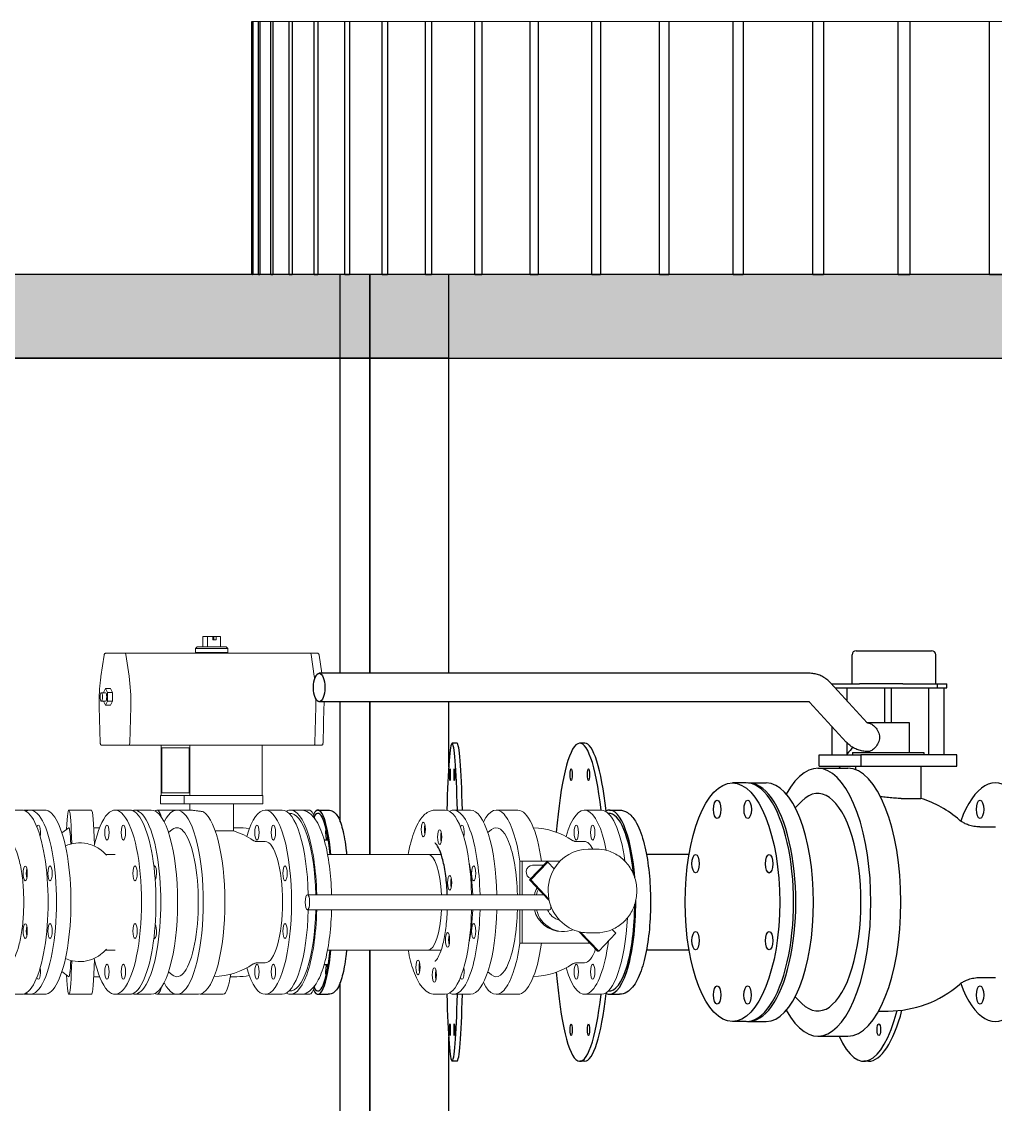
# Model space of a CAD drawing. Header units: millimetres. Extents: x 0 to 157650, y 0 to 89100.
# Drawn here: x 120726 to 124214, y 18456 to 22336 of the extents above; entities that cross this region are included whole.
import ezdxf

# ---------------------------------------------------------------- set-up
doc = ezdxf.new("R2010")
doc.units = ezdxf.units.MM
doc.header["$LTSCALE"] = 150
for name, color, linetype, lineweight in [('Hatch', 7, 'Continuous', 18), ('Visible', 7, 'Continuous', 25), ('Visible Narrow', 7, 'Continuous', 18)]:
    doc.layers.add(name, color=color, linetype=linetype, lineweight=lineweight)
doc.layers.add('P_Biomass (BM)', color=150, linetype='Continuous', lineweight=18, true_color=0x007fff)

msp = doc.modelspace()

# ---------------------------------------------------------------- hatches: boundary and pattern name
at = {"layer": 'Hatch'}
h = msp.add_hatch(dxfattribs=at)
h.set_pattern_fill('AR-CONC', color=256, scale=80.749152, angle=135.0002, style=0)
h.set_pattern_definition([(185.0002, (0, 0), (-373.7144, 445.3722), [60.5619, -666.1805]), (130.0002, (0, 0), (-350.2622, -508.7146), [48.4495, -532.9444]), (235.45165, (-31.14, 37.1), (-723.9767, -63.3424), [51.4697, -566.1663]), (181.1844, (-114.2, -114.2), (-514.8703, 703.883), [90.843, -999.271]), (231.63585, (-157.1, -55.5), (-1089.8807, -22.533), [77.2045, -849.25]), (126.1844, (-114.2, -114.2), (-1089.8806, -22.533), [72.674, -799.4166]), (156.0002, (-142.75, -28.55), (-110.9373, 570.7116), [60.5619, -666.1805]), (101.0002, (-142.75, -28.55), (-552.976, -275.1213), [48.4495, -532.9444]), (206.45166, (-152, 19), (-663.9133, 295.5903), [51.4697, -566.1663]), (172.50021, (0, 0), (-197.01904, -183.1343), [0, -526.4845, 0, -541.0193, 0, -534.9631]), (142.5002, (0, 0), (-375.41017, -74.9955), [0, -308.4618, 0, -514.3721, 0, -203.8916]), (102.50021, (127.33, -127.33), (-291.9261, 317.68076), [0, -201.8729, 0, -629.8434, 0, -835.7537]), (92.5002, (184.43, -184.43), (-390.1485, 275.8296), [0, -262.4347, 0, -418.2806, 0, -593.5063])])
h.paths.add_polyline_path([(99486.5, 21130), (125754.6, 21130), (125964.4, 21130), (125974.2, 21130), (125974.2, 21430), (125306.1, 21430), (125189.4, 21430), (100271.3, 21430), (100154.6, 21430), (99486.5, 21430)])

# ---------------------------------------------------------------- linework, layer by layer
at = {"layer": 'P_Biomass (BM)'}
for p, q in [((121374.9, 20095), (121374.9, 20132.5)), ((121374.9, 20132.5), (121391.4, 20132.5)), ((121411, 20132.5), (121391.4, 20132.5)), ((121391.4, 20132.5), (121391.4, 20095)), ((121411, 20132.5), (121413.8, 20132.5)), ((121411, 20120.5), (121411, 20132.5)), ((121411, 20120.5), (121422.5, 20120.5)), ((121413.8, 20132.5), (121413.8, 20120.5)), ((121413.8, 20132.5), (121422.5, 20132.5)), ((121422.5, 20132.5), (121422.5, 20120.5)), ((121437.4, 20132.5), (121422.5, 20132.5)), ((121437.4, 20095), (121437.4, 20132.5)), ((121021, 20065.8), (121009.6, 19988.6)), ((121071.8, 20072.5), (121027.7, 20072.5)), ((121096.5, 20072.5), (121071.8, 20072.5)), ((121759.9, 20072.5), (121096.5, 20072.5)), ((121110.2, 19990.5), (121098.8, 20067.6)), ((121110.2, 19990.5), (121098.8, 20067.6)), ((121354.4, 20095), (121348.4, 20089)), ((121348.4, 20075.5), (121348.4, 20089)), ((121463.9, 20089), (121348.4, 20089)), ((121463.9, 20075.5), (121348.4, 20075.5)), ((121354.4, 20095), (121457.9, 20095)), ((121457.9, 20095), (121463.9, 20089)), ((121463.9, 20075.5), (121463.9, 20089)), ((121759.9, 20072.5), (121784.6, 20072.5)), ((121762.2, 20067.6), (121773.6, 19990.5)), ((121762.2, 20067.6), (121773.6, 19990.5)), ((121791.3, 20065.8), (121800.9, 20000.5)), ((121026.2, 19946.1), (121018.7, 19931)), ((121044, 19946.1), (121026.2, 19946.1)), ((121033.7, 19931), (121026.2, 19946.1)), ((121044, 19946.1), (121051.5, 19931)), ((121026.2, 19930.9), (121010.9, 19930.9)), ((121018.7, 19931), (121018.7, 19930.9)), ((121051.5, 19931), (121033.7, 19931)), ((121033.7, 19900.8), (121033.7, 19931)), ((121051.5, 19931), (121051.5, 19900.8)), ((121003.6, 19880.5), (121007, 19751.1)), ((121026.2, 19900.9), (121010.9, 19900.9)), ((121018.7, 19900.9), (121018.7, 19900.8)), ((121018.7, 19900.8), (121026.2, 19885.8)), ((121026.2, 19885.8), (121033.7, 19900.8)), ((121044, 19885.8), (121026.2, 19885.8)), ((121051.5, 19900.8), (121033.7, 19900.8)), ((121051.5, 19900.8), (121044, 19885.8)), ((121112.9, 19750.7), (121116.3, 19880.1)), ((121112.9, 19750.7), (121116.3, 19880.1)), ((121779.7, 19880.1), (121776.3, 19750.7)), ((121779.7, 19880.1), (121776.3, 19750.7)), ((121808.7, 19880.5), (121805.3, 19751.1)), ((121013.8, 19742.5), (121085.6, 19742.5)), ((121110.4, 19742.5), (121085.6, 19742.5)), ((121110.4, 19742.5), (121312.7, 19742.5)), ((121225.2, 19742.5), (121225.2, 19562.5)), ((121227.8, 19571.5), (121227.8, 19733.5)), ((121227.8, 19733.5), (121325.8, 19733.5)), ((121328.4, 19742.5), (121312.7, 19742.5)), ((121325.8, 19733.5), (121325.8, 19571.5)), ((121328.4, 19742.5), (121328.4, 19562.5)), ((121587.1, 19742.5), (121328.4, 19742.5)), ((121587.1, 19742.5), (121773.7, 19742.5)), ((121587.1, 19742.5), (121587.1, 19562.5)), ((121773.7, 19742.5), (121798.4, 19742.5)), ((121223.2, 19562.5), (121307.4, 19562.5)), ((121223.2, 19532.5), (121223.2, 19562.5)), ((121325.8, 19571.5), (121227.8, 19571.5)), ((121318.9, 19562.5), (121307.4, 19562.5)), ((121307.4, 19562.5), (121307.4, 19532.5)), ((121328.4, 19562.5), (121318.9, 19562.5)), ((121587.1, 19562.5), (121328.4, 19562.5)), ((121589.1, 19562.5), (121587.1, 19562.5)), ((121589.1, 19532.5), (121589.1, 19562.5)), ((121223.2, 19532.5), (121307.4, 19532.5)), ((121307.4, 19532.5), (121589.1, 19532.5)), ((121328.1, 19532.5), (121328.1, 19510)), ((121484.1, 19532.5), (121484.1, 19435.4)), ((120725.7, 19510), (120689.8, 19510)), ((120736.1, 19510), (120755.9, 19510)), ((120807.6, 19510), (120755.9, 19510)), ((120894.9, 19510), (120975.8, 19510)), ((121112.3, 19510), (121060.5, 19510)), ((121129.5, 19510), (121189.9, 19510)), ((121210.2, 19510), (121272.6, 19510)), ((121272.6, 19510), (121281.8, 19510)), ((121281.8, 19510), (121331.4, 19510)), ((121598, 19510), (121658.3, 19510)), ((121688.5, 19510), (121724.4, 19510)), ((121724.4, 19510), (121757.4, 19510)), ((122243.2, 19510), (122207.3, 19510)), ((122273.4, 19510), (122333.8, 19510)), ((122425.7, 19510), (122503.3, 19510)), ((122741.9, 19510), (122802.2, 19510)), ((120869.9, 19428.3), (120894.6, 19446.9)), ((120983.8, 19447), (121004.9, 19447)), ((121484.1, 19447), (121496.4, 19447)), ((121251.7, 19429.8), (121264.7, 19440.2)), ((121428.5, 19435.4), (121484.1, 19435.4)), ((122230, 19403.5), (122227.7, 19403.5)), ((122395.6, 19429.8), (122408.6, 19440.2)), ((121569.2, 19397.5), (121598, 19397.5)), ((122713.1, 19397.5), (122741.9, 19397.5)), ((122755.5, 19370.3), (122785.1, 19370.3)), ((121026.3, 19351.5), (121060.5, 19351.5)), ((121821.5, 19351.5), (122181.4, 19351.5)), ((122228.4, 19351.5), (122181.4, 19351.5)), ((122510.2, 19327), (122510.2, 19207)), ((122510.2, 19327), (122518.8, 19327)), ((122518.8, 19327), (122518.8, 19207)), ((122518.8, 19327), (122654.5, 19327)), ((122605.9, 19323.2), (122544.9, 19259.6)), ((122610.1, 19323.2), (122549.2, 19259.6)), ((122556, 19312.2), (122595.3, 19312.2)), ((122605.9, 19323.2), (122610.1, 19323.2)), ((122633.2, 19299.1), (122610.1, 19323.2)), ((122544.9, 19259.6), (122615.6, 19185.7)), ((122544.9, 19259.6), (122549.2, 19259.6)), ((122549.2, 19259.6), (122614.4, 19191.4)), ((122366.8, 19207), (121749.6, 19207)), ((122402.4, 19207), (122366.8, 19207)), ((122514.8, 19207), (122402.4, 19207)), ((122550.4, 19207), (122514.8, 19207)), ((122595.2, 19207), (122550.4, 19207)), ((122366.8, 19153), (121749.6, 19153)), ((122366.8, 19153), (122402.4, 19153)), ((122514.8, 19153), (122402.4, 19153)), ((122510.2, 19153), (122510.2, 19033)), ((122514.8, 19153), (122550.4, 19153)), ((122518.8, 19153), (122518.8, 19033)), ((122618.3, 19153), (122550.4, 19153)), ((122667, 19075), (122659.7, 19075)), ((122722.3, 19074.4), (122788.8, 19005)), ((122727.8, 19073.1), (122793.1, 19005)), ((122755.5, 19070.3), (122785.1, 19070.3)), ((122793.1, 19005), (122854, 19068.6)), ((122854, 19068.6), (122841.2, 19082.1)), ((122518.8, 19033), (122510.2, 19033)), ((122761.9, 19033), (122518.8, 19033)), ((121026.3, 19008.6), (121060.5, 19008.6)), ((121821.5, 19008.6), (122181.4, 19008.6)), ((122228.4, 19008.6), (122181.4, 19008.6)), ((122788.8, 19005), (122793.1, 19005)), ((121569.2, 18962.5), (121598, 18962.5)), ((122713.1, 18962.5), (122741.9, 18962.5)), ((120869.9, 18931.7), (120894.6, 18913.1)), ((120983.8, 18913), (121004.9, 18913)), ((121251.7, 18930.3), (121264.7, 18919.8)), ((121473.4, 18913), (121496.4, 18913)), ((122395.6, 18930.3), (122408.6, 18919.8)), ((120725.7, 18850), (120689.8, 18850)), ((120736.1, 18850), (120755.9, 18850)), ((120807.6, 18850), (120755.9, 18850)), ((120894.9, 18850), (120975.8, 18850)), ((121112.3, 18850), (121060.5, 18850)), ((121129.5, 18850), (121189.9, 18850)), ((121210.2, 18850), (121272.6, 18850)), ((121272.6, 18850), (121281.8, 18850)), ((121281.8, 18850), (121359.4, 18850)), ((121367.8, 18850), (121448.1, 18850)), ((121598, 18850), (121658.3, 18850)), ((121688.5, 18850), (121724.4, 18850)), ((121724.4, 18850), (121757.4, 18850)), ((122243.2, 18850), (122207.3, 18850)), ((122273.4, 18850), (122333.8, 18850)), ((122425.7, 18850), (122503.3, 18850)), ((122741.9, 18850), (122802.2, 18850))]:
    msp.add_line(p, q, dxfattribs=at)
for centre, start, end in [((121496.4, 19180), 80.403, 90), ((122550, 19180), 55.9683, 88.0817), ((121406.1, 19180), 55.9683, 73.0142), ((121406.1, 19180), 271.9183, 304.0317), ((122550, 19180), 271.9183, 304.0317), ((121496.4, 19180), 270, 279.597)]:
    msp.add_arc(centre, 267, start, end, dxfattribs=at)
for centre, major_axis, ratio, start_param, end_param in [((121096.5, 20063.5), (0, 9), 0.286608, 5.187765, 6.283185), ((121096.5, 20063.5), (0, 9), 0.286608, 5.187765, 6.283185), ((121759.9, 20063.5), (0, 9), 0.286608, 5.187765, 6.283185), ((121759.9, 20063.5), (0, 9), 0.286608, 5.187765, 6.283185), ((121059, 19898.5), (0, 201), 0.286608, 4.62067, 5.187765), ((121059, 19898.5), (0, 201), 0.286608, 4.62067, 5.187765), ((121722.3, 19898.5), (0, -201), 0.286608, 1.98485, 2.046172), ((121722.3, 19898.5), (0, -201), 0.286608, 1.98485, 2.046172), ((121026.2, 19915.9), (0, 15), 0.286608, 3.141593, 6.283185), ((121722.3, 19898.5), (0, -201), 0.286608, 1.479077, 1.616568), ((121722.3, 19898.5), (0, -201), 0.286608, 1.479077, 1.616568), ((121110.4, 19751.5), (0, -9), 0.286608, 0, 1.479077), ((121110.4, 19751.5), (0, -9), 0.286608, 0, 1.479077), ((121773.7, 19751.5), (0, -9), 0.286608, 0, 1.479077), ((121773.7, 19751.5), (0, -9), 0.286608, 0, 1.479077), ((120755.9, 19180), (0, -330), 0.286608, 6.122962, 9.585001), ((120894.9, 19180), (0, 330), 0.041158, 5.400499, 6.942278), ((121060.5, 19180), (0, -330), 0.286608, 5.369388, 10.338575), ((121129.5, 19180), (0, 330), 0.286608, 3.050301, 6.374477), ((121281.8, 19180), (0, 330), 0.286608, 2.633842, 6.790936), ((121598, 19180), (0, 330), 0.286608, 2.365908, 7.05887), ((121688.5, 19180), (0, 330), 0.286608, 4.794299, 6.443409), ((122273.4, 19180), (0, 330), 0.286608, 4.794299, 6.443409), ((122425.7, 19180), (0, 330), 0.286608, 5.174071, 6.790936), ((120725.7, 19180), (0, -330), 0.286608, 0, 3.141593), ((120736.1, 19180), (0, 330), 0.041158, 6.154778, 6.379227), ((120807.6, 19180), (0, -330), 0.286608, 0, 3.141593), ((120975.8, 19180), (0, 330), 0.041158, 5.384044, 6.283185), ((121112.3, 19180), (0, -330), 0.286608, 0, 3.141593), ((121189.9, 19180), (0, 330), 0.286608, 3.141593, 6.283185), ((121210.2, 19180), (0, 330), 0.13041, 5.878347, 6.431254), ((121272.6, 19180), (0, 330), 0.13041, 6.216221, 6.283185), ((121359.4, 19180), (0, 330), 0.286608, 3.141593, 6.097611), ((121658.3, 19180), (0, 330), 0.286608, 4.794299, 6.283185), ((121688.5, 19180), (0, 318), 0.286608, 4.797397, 6.332649), ((121757.4, 19180), (0, 330), 0.13041, 5.849701, 6.283185), ((122243.2, 19180), (0, 330), 0.286608, 4.794299, 6.283185), ((122333.8, 19180), (0, 330), 0.286608, 4.794299, 6.283185), ((122503.3, 19180), (0, 330), 0.286608, 5.174071, 6.283185), ((122741.9, 19180), (0, 330), 0.286608, 5.310619, 7.05887), ((122802.2, 19180), (0, 330), 0.286608, 5.172665, 6.283185), ((120785.5, 19429.5), (0, 27), 0.286608, 4.154404, 7.018959), ((120894.9, 19180), (0, 267), 0.041158, 5.609308, 6.314085), ((121281.8, 19180), (0, 267), 0.286608, 2.915298, 6.50948), ((122175.9, 19440.9), (0, -26.2), 0.286608, 4.011159, 5.413619), ((122303, 19429.5), (0, 27), 0.286608, 4.154404, 7.018959), ((122425.7, 19180), (0, 267), 0.286608, 4.813686, 6.50948), ((122234.6, 19413.6), (0, -26.2), 0.286608, 4.011159, 5.413619), ((121598, 19180), (0, 217.5), 0.286608, 3.141593, 6.283185), ((122755.5, 19220.3), (0, 150), 0.958048, 0, 1.017476), ((122741.9, 19180), (0, 217.5), 0.286608, 5.777754, 6.283185), ((122181.4, 19180), (0, 171.5), 0.286608, 4.870528, 6.283185), ((122181.4, 19180), (0, 171.5), 0.286608, 4.870528, 6.283185), ((120749.7, 19283.3), (0, -26.2), 0.286608, 4.011159, 5.413619), ((121201, 19283.3), (0, 27), 0.286608, 3.556457, 6.512514), ((122273.4, 19180), (0, -239.2), 0.286608, 1.683915, 2.204305), ((122556, 19288.2), (0, 24), 0.958048, 0, 2.881177), ((122755.5, 19220.3), (0, 150), 0.958048, 1.017476, 1.764506), ((122270.6, 19249.5), (0, -26.2), 0.286608, 4.011159, 5.413619), ((122659.7, 19180), (0, 105), 0.958048, 1.059993, 1.310732), ((122667, 19180), (0, 105), 0.958048, 1.113799, 1.310732), ((122755.5, 19220.3), (0, -150), 0.958048, 4.906099, 6.089476), ((121658.3, 19180), (0, -330), 0.286608, 0, 1.488887), ((121688.5, 19180), (0, -330), 0.286608, 6.122962, 7.772072), ((121688.5, 19180), (0, -318), 0.286608, 6.233721, 7.768974), ((122181.4, 19180), (0, -171.5), 0.286608, 0, 1.412658), ((122181.4, 19180), (0, -171.5), 0.286608, 0, 1.412658), ((122243.2, 19180), (0, -330), 0.286608, 0, 1.488887), ((122273.4, 19180), (0, -330), 0.286608, 6.122962, 7.772072), ((122273.4, 19180), (0, -239.2), 0.286608, 0.937288, 1.457677), ((122333.8, 19180), (0, -330), 0.286608, 0, 1.488887), ((122425.7, 19180), (0, -267), 0.286608, 6.05689, 7.752685), ((122659.7, 19180), (0, -105), 0.958048, 4.972453, 6.283185), ((122667, 19180), (0, -105), 0.958048, 4.972453, 6.632234), ((122667, 19180), (0, -66), 0.958048, 5.133847, 6.050379), ((122684.2, 19180), (0, 66), 0.958048, 1.883702, 2.250739), ((120749.7, 19076.7), (0, -26.2), 0.286608, 4.011159, 5.413619), ((121201, 19076.7), (0, -27), 0.286608, 6.053857, 9.009913), ((122802.2, 19180), (0, -330), 0.286608, 0, 1.398929), ((122262.8, 19044.7), (0, -26.2), 0.286608, 4.011159, 5.413619), ((122755.5, 19220.3), (0, -150), 0.958048, 6.089476, 6.283185), ((122425.7, 19180), (0, -330), 0.286608, 5.775434, 7.3923), ((122503.3, 19180), (0, -330), 0.286608, 0, 1.109114), ((122741.9, 19180), (0, -330), 0.286608, 5.507501, 7.419661), ((122741.9, 19180), (0, -217.5), 0.286608, 0, 0.691281), ((120785.5, 18930.6), (0, -27), 0.286608, 5.547411, 8.411966), ((120894.9, 19180), (0, -330), 0.041158, 5.624093, 7.165872), ((120894.9, 19180), (0, -267), 0.041158, 6.252286, 6.957063), ((120975.8, 19180), (0, -330), 0.041158, 0, 0.899141), ((122157, 18946.4), (0, -26.2), 0.286608, 4.011159, 5.413619), ((122303, 18930.6), (0, -27), 0.286608, 5.547411, 8.411966), ((121448.1, 19180), (0, -330), 0.13041, 0, 0.673311), ((122215.7, 18919.1), (0, -26.2), 0.286608, 4.011159, 5.413619), ((122273.4, 19180), (0, 330), 0.286608, 2.404911, 2.413993), ((121210.2, 19180), (0, -330), 0.13041, 6.135117, 6.688023), ((121757.4, 19180), (0, -330), 0.13041, 0, 0.433485), ((120736.1, 19180), (0, -330), 0.041158, 6.187143, 6.411592), ((121272.6, 19180), (0, -330), 0.13041, 0, 0.066964), ((121367.8, 19180), (0, -330), 0.13041, 6.222327, 6.446286)]:
    msp.add_ellipse(centre, major_axis=major_axis, ratio=ratio, start_param=start_param, end_param=end_param, dxfattribs=at)
for centre, major_axis in [((121010.9, 19915.9), (0, 15)), ((121030.9, 19429.5), (0, -27)), ((121090.1, 19429.5), (0, -27)), ((121568.4, 19429.5), (0, -27)), ((121627.6, 19429.5), (0, -27)), ((122164.4, 19440.9), (0, 26.2)), ((122712.3, 19429.5), (0, -27)), ((122771.5, 19429.5), (0, -27)), ((122223.1, 19413.6), (0, 26.2)), ((120738.3, 19283.3), (0, 26.2)), ((120827.4, 19283.3), (0, -27)), ((121132, 19283.3), (0, -27)), ((121669.5, 19283.3), (0, -27)), ((122344.9, 19283.3), (0, -27)), ((122259.1, 19249.5), (0, 26.2)), ((121749.6, 19180), (0, -27)), ((120738.3, 19076.7), (0, -26.2)), ((120827.4, 19076.7), (0, -27)), ((121132, 19076.7), (0, -27)), ((121669.5, 19076.7), (0, 27)), ((122344.9, 19076.7), (0, 27)), ((122251.3, 19044.7), (0, -26.2)), ((121030.9, 18930.6), (0, 27)), ((121090.1, 18930.6), (0, 27)), ((121568.4, 18930.6), (0, 27)), ((121627.6, 18930.6), (0, 27)), ((122145.5, 18946.4), (0, -26.2)), ((122204.2, 18919.1), (0, -26.2)), ((122712.3, 18930.6), (0, 27)), ((122771.5, 18930.6), (0, 27))]:
    msp.add_ellipse(centre, major_axis=major_axis, ratio=0.286608, dxfattribs=at)
for points, knots in [([(121027.7, 20072.5), (121027, 20072.5), (121026.3, 20072.4), (121025.1, 20072), (121024.6, 20071.7), (121023.5, 20071), (121023.1, 20070.6), (121022.4, 20069.7), (121022.1, 20069.3), (121021.7, 20068.4), (121021.5, 20068), (121021.2, 20067.2), (121021.2, 20066.8), (121021, 20066.2), (121021, 20066), (121021, 20065.8)], [1.570796, 1.570796, 1.570796, 1.570796, 1.663305, 1.663305, 1.764512, 1.764512, 1.894215, 1.894215, 2.084911, 2.084911, 2.303995, 2.303995, 2.523079, 2.523079, 2.666217, 2.666217, 2.666217, 2.666217]), ([(121784.6, 20072.5), (121785.3, 20072.5), (121785.9, 20072.4), (121787.2, 20072), (121787.7, 20071.7), (121788.7, 20071), (121789.1, 20070.6), (121789.9, 20069.7), (121790.2, 20069.3), (121790.6, 20068.4), (121790.8, 20068), (121791, 20067.2), (121791.1, 20066.8), (121791.2, 20066.2), (121791.3, 20066), (121791.3, 20065.8)], [4.712389, 4.712389, 4.712389, 4.712389, 4.804898, 4.804898, 4.906105, 4.906105, 5.035807, 5.035807, 5.226504, 5.226504, 5.445588, 5.445588, 5.664672, 5.664672, 5.80781, 5.80781, 5.80781, 5.80781]), ([(121009.6, 19988.6), (121008.6, 19982), (121007.7, 19975.2), (121006.2, 19961.2), (121005.6, 19954.1), (121004.5, 19939.7), (121004.1, 19932.4), (121003.6, 19917.6), (121003.4, 19910.2), (121003.3, 19895.4), (121003.4, 19887.9), (121003.6, 19880.5)], [2.6662171, 2.6662171, 2.6662171, 2.6662171, 2.779636, 2.779636, 2.8930549, 2.8930549, 3.0064738, 3.0064738, 3.1198927, 3.1198927, 3.2333116, 3.2333116, 3.2333116, 3.2333116]), ([(121007, 19751.1), (121007, 19750.6), (121007, 19750.2), (121007.1, 19749.2), (121007.2, 19748.7), (121007.4, 19747.8), (121007.6, 19747.3), (121008.1, 19746.1), (121008.4, 19745.4), (121009.4, 19744.3), (121009.7, 19744), (121010.6, 19743.3), (121011.4, 19742.9), (121012.8, 19742.6), (121013.3, 19742.5), (121013.8, 19742.5)], [3.233312, 3.233312, 3.233312, 3.233312, 3.529127, 3.529127, 3.824943, 3.824943, 4.120758, 4.120758, 4.416574, 4.416574, 4.504395, 4.504395, 4.639562, 4.639562, 4.712389, 4.712389, 4.712389, 4.712389]), ([(121805.3, 19751.1), (121805.3, 19750.6), (121805.2, 19750.2), (121805.1, 19749.2), (121805.1, 19748.7), (121804.8, 19747.8), (121804.7, 19747.3), (121804.2, 19746.1), (121803.9, 19745.4), (121802.8, 19744.3), (121802.5, 19744), (121801.6, 19743.3), (121800.9, 19742.9), (121799.5, 19742.6), (121799, 19742.5), (121798.4, 19742.5)], [0.091719, 0.091719, 0.091719, 0.091719, 0.387534, 0.387534, 0.68335, 0.68335, 0.979165, 0.979165, 1.274981, 1.274981, 1.362802, 1.362802, 1.497969, 1.497969, 1.570796, 1.570796, 1.570796, 1.570796]), ([(121376.9, 19504.4), (121374.2, 19504.7), (121371.6, 19505), (121364.8, 19506), (121360.6, 19506.6), (121352.7, 19507.7), (121349, 19508.2), (121342.4, 19509.1), (121339.5, 19509.4), (121334.7, 19509.9), (121332.8, 19510), (121331.4, 19510)], [9.550417, 9.550417, 9.550417, 9.550417, 9.834153, 9.834153, 10.325828, 10.325828, 10.817503, 10.817503, 11.309178, 11.309178, 11.800853, 11.800853, 11.800853, 11.800853]), ([(121724.4, 19510), (121734.8, 19510), (121744.9, 19506.5), (121764.9, 19493.7), (121773.9, 19483), (121793.4, 19451.3), (121802.9, 19427.2), (121818, 19372.3), (121823.9, 19342.1), (121832.2, 19278.1), (121834.8, 19244.4), (121835.8, 19209.1), (121835.8, 19208.1), (121835.8, 19207)], [3.926991, 3.926991, 3.926991, 3.926991, 4.108671, 4.108671, 4.362064, 4.362064, 4.731337, 4.731337, 5.071652, 5.071652, 5.40121, 5.40121, 5.411391, 5.411391, 5.411391, 5.411391]), ([(122207.3, 19510), (122196.9, 19510), (122186.9, 19506.5), (122166.9, 19493.7), (122157.9, 19483), (122138.3, 19451.3), (122128.9, 19427.2), (122116.9, 19384), (122113.4, 19368.2), (122110.2, 19351.5)], [0.1323848, 0.1323848, 0.1323848, 0.1323848, 0.3140651, 0.3140651, 0.5674583, 0.5674583, 0.9367314, 0.9367314, 1.1257218, 1.1257218, 1.1257218, 1.1257218]), ([(120688.5, 18968.3), (120688.5, 18968.3), (120690.2, 18969.1), (120695.5, 18975.2), (120699.3, 18981), (120707.5, 18998.2), (120711.8, 19010.4), (120719.9, 19040.4), (120723.6, 19058.7), (120729.4, 19099.3), (120731.4, 19121.8), (120733.5, 19168.2), (120733.5, 19192.2), (120731.4, 19239), (120729.3, 19261.8), (120723.3, 19303.3), (120719.4, 19322.2), (120710.6, 19353.5), (120705.7, 19366.2), (120696.8, 19383.4), (120692.6, 19388.5), (120689.1, 19391.4), (120688.5, 19391.7), (120688.5, 19391.7)], [4.044888, 4.044888, 4.044888, 4.044888, 4.24115, 4.24115, 4.472785, 4.472785, 4.741406, 4.741406, 5.03648, 5.03648, 5.3433, 5.3433, 5.654248, 5.654248, 5.965183, 5.965183, 6.271862, 6.271862, 6.565794, 6.565794, 6.828032, 6.828032, 6.950686, 6.950686, 6.950686, 6.950686]), ([(121028.3, 19349.2), (121021.9, 19356.6), (121013.8, 19364.5), (120991.6, 19379.4), (120977.2, 19386.4), (120947.4, 19393), (120933.1, 19393.8), (120906.3, 19390.5), (120893.9, 19386.8), (120883.1, 19381.8), (120882.8, 19381.7), (120882.5, 19381.6)], [5.1803876, 5.1803876, 5.1803876, 5.1803876, 5.3073474, 5.3073474, 5.4343072, 5.4343072, 5.5324393, 5.5324393, 5.6276885, 5.6276885, 5.6304259, 5.6304259, 5.6304259, 5.6304259]), ([(121569.2, 19397.5), (121568, 19397.5), (121566.7, 19397.6), (121564.3, 19397.9), (121563.1, 19398.2), (121561, 19398.7), (121560, 19399.1), (121558.3, 19399.7), (121557.6, 19400.1), (121556.4, 19400.7), (121555.9, 19401), (121555.6, 19401.3)], [4.712389, 4.712389, 4.712389, 4.712389, 4.7506262, 4.7506262, 4.7888633, 4.7888633, 4.8271005, 4.8271005, 4.8653377, 4.8653377, 4.9035749, 4.9035749, 4.9035749, 4.9035749]), ([(122713.1, 19397.5), (122711.9, 19397.5), (122710.6, 19397.6), (122708.2, 19397.9), (122707, 19398.2), (122704.9, 19398.7), (122703.9, 19399.1), (122702.2, 19399.7), (122701.5, 19400.1), (122700.3, 19400.7), (122699.8, 19401), (122699.5, 19401.3)], [3.1415927, 3.1415927, 3.1415927, 3.1415927, 3.1798298, 3.1798298, 3.218067, 3.218067, 3.2563042, 3.2563042, 3.2945414, 3.2945414, 3.3327786, 3.3327786, 3.3327786, 3.3327786]), ([(122785.1, 19070.3), (122800.5, 19070.3), (122815.8, 19072.9), (122844.9, 19082.9), (122858.7, 19090.3), (122883.4, 19109.3), (122894.2, 19120.8), (122912, 19147), (122918.8, 19161.5), (122927.7, 19192.2), (122929.8, 19208.3), (122929, 19240.4), (122926.1, 19256.4), (122915.6, 19286.5), (122907.9, 19300.8), (122888.8, 19325.9), (122877.3, 19336.9), (122851.5, 19354.5), (122837.2, 19361.1), (122810.2, 19368.6), (122797.7, 19370.3), (122785.1, 19370.3)], [6.283185, 6.283185, 6.283185, 6.283185, 6.600489, 6.600489, 6.918395, 6.918395, 7.237767, 7.237767, 7.558733, 7.558733, 7.880816, 7.880816, 8.203248, 8.203248, 8.525193, 8.525193, 8.845907, 8.845907, 9.164987, 9.164987, 9.424778, 9.424778, 9.424778, 9.424778]), ([(121028.2, 19349.4), (121028.2, 19349.4), (121028.2, 19349.4), (121028.3, 19349.2), (121028.7, 19348.9), (121029.3, 19348.5), (121029.4, 19348.5), (121029.4, 19348.5)], [5.23869555, 5.23869555, 5.23869555, 5.23869555, 5.24386753, 5.24386753, 5.30734744, 5.30734744, 5.31018062, 5.31018062, 5.31018062, 5.31018062]), ([(121835.8, 19153), (121835.4, 19138.1), (121834.8, 19123.2), (121831.5, 19075.3), (121827.7, 19043.2), (121817.2, 18984.1), (121810.4, 18957.2), (121793.8, 18910.2), (121784, 18890.5), (121765.6, 18868.3), (121758.9, 18862.1), (121743.2, 18852.9), (121733.9, 18850), (121724.4, 18850)], [5.584184, 5.584184, 5.584184, 5.584184, 5.727926, 5.727926, 6.055289, 6.055289, 6.387562, 6.387562, 6.736209, 6.736209, 6.902396, 6.902396, 7.068583, 7.068583, 7.068583, 7.068583]), ([(122206.1, 18968.3), (122206.1, 18968.3), (122207.7, 18969.1), (122213, 18975.2), (122216.9, 18981), (122225, 18998.2), (122229.4, 19010.4), (122237.5, 19040.4), (122241.1, 19058.7), (122246.9, 19099.3), (122249, 19121.8), (122250.1, 19147.6), (122250.2, 19150.3), (122250.3, 19153)], [3.391875, 3.391875, 3.391875, 3.391875, 3.588137, 3.588137, 3.819771, 3.819771, 4.088393, 4.088393, 4.383466, 4.383466, 4.690287, 4.690287, 4.726375, 4.726375, 4.726375, 4.726375]), ([(122620.8, 19168.1), (122620.9, 19165.4), (122620.9, 19162.9), (122621, 19158.5), (122620.8, 19156.5), (122620, 19153.7), (122619.3, 19153), (122618.3, 19153)], [1.7719261, 1.7719261, 1.7719261, 1.7719261, 2.0602561, 2.0602561, 2.4038876, 2.4038876, 2.7475192, 2.7475192, 2.7475192, 2.7475192]), ([(120882.5, 18978.5), (120890, 18975), (120898.6, 18971.9), (120920.7, 18967), (120935, 18966.3), (120961.8, 18969.5), (120974.2, 18973.3), (120997, 18983.6), (121006.8, 18990.5), (121019.9, 19001.8), (121024.4, 19006.4), (121028.3, 19010.8)], [2.2235557, 2.2235557, 2.2235557, 2.2235557, 2.2927146, 2.2927146, 2.3908467, 2.3908467, 2.4860959, 2.4860959, 2.5970566, 2.5970566, 2.673594, 2.673594, 2.673594, 2.673594]), ([(121029.4, 19011.6), (121029.4, 19011.6), (121029.3, 19011.5), (121028.7, 19011.1), (121028.3, 19010.8), (121028.2, 19010.6), (121028.2, 19010.6), (121028.2, 19010.6)], [2.54380102, 2.54380102, 2.54380102, 2.54380102, 2.5466342, 2.5466342, 2.6101141, 2.6101141, 2.61528608, 2.61528608, 2.61528608, 2.61528608]), ([(122110.2, 19008.6), (122115.4, 18980.9), (122121.8, 18955.8), (122138, 18910.2), (122147.7, 18890.5), (122166.2, 18868.3), (122172.8, 18862.1), (122188.5, 18852.9), (122197.8, 18850), (122207.3, 18850)], [2.2806403, 2.2806403, 2.2806403, 2.2806403, 2.5929558, 2.5929558, 2.9416031, 2.9416031, 3.1077903, 3.1077903, 3.2739774, 3.2739774, 3.2739774, 3.2739774]), ([(121555.6, 18958.7), (121555.9, 18959), (121556.4, 18959.3), (121557.6, 18959.9), (121558.3, 18960.3), (121560, 18961), (121561, 18961.3), (121563.1, 18961.9), (121564.3, 18962.1), (121566.7, 18962.4), (121568, 18962.5), (121569.2, 18962.5)], [1.3796104, 1.3796104, 1.3796104, 1.3796104, 1.4178476, 1.4178476, 1.4560848, 1.4560848, 1.494322, 1.494322, 1.5325591, 1.5325591, 1.5707963, 1.5707963, 1.5707963, 1.5707963]), ([(122699.5, 18958.7), (122699.8, 18959), (122700.3, 18959.3), (122701.5, 18959.9), (122702.2, 18960.3), (122703.9, 18961), (122704.9, 18961.3), (122707, 18961.9), (122708.2, 18962.1), (122710.6, 18962.4), (122711.9, 18962.5), (122713.1, 18962.5)], [6.0919994, 6.0919994, 6.0919994, 6.0919994, 6.1302366, 6.1302366, 6.1684738, 6.1684738, 6.2067109, 6.2067109, 6.2449481, 6.2449481, 6.2831853, 6.2831853, 6.2831853, 6.2831853])]:
    msp.add_open_spline(points, degree=3, knots=knots, dxfattribs=at)
for points in [[(121808.9, 19898.5), (121808.9, 19892.5), (121808.9, 19886.5), (121808.7, 19880.5)], [(121428.5, 19435.4), (121425.5, 19435.4), (121422.4, 19435.4), (121419.3, 19435.5)]]:
    msp.add_open_spline(points, degree=3, dxfattribs=at)
at = {"layer": 'Visible', "color": 9, "true_color": 0xc0c0c0}
for p, q in [((121550.4, 21430), (121550.4, 22335.9)), ((121552.8, 21430), (121552.8, 22335.9)), ((121554.3, 22335.9), (121554.3, 21430)), ((121574.3, 21430), (121574.3, 22335.9)), ((121578.9, 22335.9), (121578.9, 21430)), ((121618.3, 21430), (121618.3, 22335.9)), ((121625.8, 22335.9), (121625.8, 21430)), ((121684.5, 21430), (121684.5, 22335.9)), ((121695, 22335.9), (121695, 21430)), ((121773.1, 21430), (121773.1, 22335.9)), ((121786.5, 22335.9), (121786.5, 21430)), ((121883.8, 21430), (121883.8, 22335.9)), ((121900.2, 22335.9), (121900.2, 21430)), ((122016.8, 21430), (122016.8, 22335.9)), ((122036.1, 22335.9), (122036.1, 21430)), ((122171.8, 21430), (122171.8, 22335.9)), ((122194, 22335.9), (122194, 21430)), ((122348.8, 21430), (122348.8, 22335.9)), ((122373.9, 22335.9), (122373.9, 21430)), ((122547.7, 21430), (122547.7, 22335.9)), ((122575.7, 22335.9), (122575.7, 21430)), ((122768.3, 21430), (122768.3, 22335.9)), ((122799.2, 22335.9), (122799.2, 21430)), ((123010.5, 21430), (123010.5, 22335.9)), ((123044.3, 22335.9), (123044.3, 21430)), ((123274.3, 21430), (123274.3, 22335.9)), ((123310.9, 22335.9), (123310.9, 21430)), ((123559.3, 21430), (123559.3, 22335.9)), ((123598.7, 22335.9), (123598.7, 21430)), ((123865.5, 21430), (123865.5, 22335.9)), ((123907.7, 22335.9), (123907.7, 21430)), ((124192.6, 21430), (124192.6, 22335.9)), ((125974.2, 21430), (99486.5, 21430)), ((121550.4, 21430), (103910.4, 21430)), ((121552.8, 21430), (121550.4, 21430)), ((121552.8, 21430), (121554.3, 21430)), ((121574.3, 21430), (121554.3, 21430)), ((121574.3, 21430), (121578.9, 21430)), ((121618.3, 21430), (121578.9, 21430)), ((121618.3, 21430), (121625.8, 21430)), ((121684.5, 21430), (121625.8, 21430)), ((121684.5, 21430), (121695, 21430)), ((121773.1, 21430), (121695, 21430)), ((121773.1, 21430), (121786.5, 21430)), ((121883.8, 21430), (121786.5, 21430)), ((121866.9, 20000.5), (121866.9, 21430)), ((121883.8, 21430), (121900.2, 21430)), ((122016.8, 21430), (121900.2, 21430)), ((121972.8, 21430), (121972.8, 20000.5)), ((121972.8, 20000.5), (121972.8, 21430)), ((122016.8, 21430), (122036.1, 21430)), ((122171.8, 21430), (122036.1, 21430)), ((122171.8, 21430), (122194, 21430)), ((122348.8, 21430), (122194, 21430)), ((122255.4, 21130), (122255.4, 21430)), ((122255.4, 20000.5), (122255.4, 21430)), ((122348.8, 21430), (122373.9, 21430)), ((122547.7, 21430), (122373.9, 21430)), ((122547.7, 21430), (122575.7, 21430)), ((122768.3, 21430), (122575.7, 21430)), ((122768.3, 21430), (122799.2, 21430)), ((123010.5, 21430), (122799.2, 21430)), ((123010.5, 21430), (123044.3, 21430)), ((123274.3, 21430), (123044.3, 21430)), ((123274.3, 21430), (123310.9, 21430)), ((123559.3, 21430), (123310.9, 21430)), ((123559.3, 21430), (123598.7, 21430)), ((123865.5, 21430), (123598.7, 21430)), ((123865.5, 21430), (123907.7, 21430)), ((124192.6, 21430), (123907.7, 21430)), ((124192.6, 21430), (124237.6, 21430)), ((99486.5, 21130), (125974.2, 21130)), ((122255.4, 21130), (103205.4, 21130)), ((122255.4, 21130), (124857.9, 21130)), ((123700.5, 19963), (123700.5, 20066.5)), ((123715.5, 20081.5), (123985.5, 20081.5)), ((124000.5, 19963), (124000.5, 20066.5)), ((123546.4, 20000.5), (121791.5, 20000.5)), ((123754.5, 19823.1), (123622.9, 19966.4)), ((123626.1, 19963), (123726.8, 19963)), ((123639.8, 19948), (124006.8, 19948)), ((123683, 19901), (123683, 19948)), ((123882.4, 19963), (123726.8, 19963)), ((123817.5, 19823.5), (123817.5, 19948)), ((123841.5, 19823.5), (123841.5, 19948)), ((123882.4, 19963), (124006.8, 19963)), ((123976, 19708), (123976, 19948)), ((124006.8, 19963), (124039.9, 19963)), ((124006.8, 19948), (124006.8, 19963)), ((124006.8, 19948), (124039.9, 19948)), ((124030, 19708), (124030, 19948)), ((124039.9, 19948), (124039.9, 19963)), ((123546.4, 19898.5), (121791.5, 19898.5)), ((121866.9, 19468.3), (121866.9, 19898.5)), ((121972.8, 19898.5), (121972.8, 19351.5)), ((121972.8, 19351.5), (121972.8, 19898.5)), ((122255.4, 19664), (122255.4, 19898.5)), ((123679.4, 19754.1), (123547.8, 19897.5)), ((123629, 19708), (123629, 19809)), ((123754.5, 19823.5), (123904.5, 19823.5)), ((123754.5, 19823.5), (123754.5, 19823.1)), ((123760.6, 19822), (123755.9, 19822)), ((123904.5, 19823.5), (123904.5, 19717)), ((122285.7, 19750), (122267.8, 19750)), ((122742.9, 19750), (122725.1, 19750)), ((123683, 19708), (123683, 19750.4)), ((123702, 19717), (123957, 19717)), ((123702, 19717), (123702, 19708)), ((123754.5, 19720), (123754.5, 19717)), ((123760.6, 19720), (123755.9, 19720)), ((123957, 19717), (123957, 19708)), ((123583, 19708), (123731.7, 19708)), ((123583, 19667.5), (123583, 19708)), ((124076, 19708), (123731.7, 19708)), ((123731.7, 19708), (123731.7, 19667.5)), ((124076, 19667.5), (124076, 19708)), ((123577.5, 19660), (123684.9, 19660)), ((123583, 19667.5), (123731.7, 19667.5)), ((123712.5, 19667.5), (123712.5, 19654.9)), ((123731.7, 19667.5), (124076, 19667.5)), ((123946.5, 19667.5), (123946.5, 19552.1)), ((123321.4, 19607.5), (123271.8, 19607.5)), ((123329.6, 19607.5), (123393, 19607.5)), ((123496.4, 19518.6), (123520.6, 19542.7)), ((123875.9, 19552.1), (123946.5, 19552.1)), ((121787.1, 19510), (121824.1, 19510)), ((122831, 19510), (122866.9, 19510)), ((124158.6, 19450), (124213.7, 19450)), ((121809.4, 19403.5), (121824.1, 19403.5)), ((123116.5, 19351.5), (122964, 19351.5)), ((121972.8, 19008.6), (121972.8, 11315.5)), ((121972.8, 11315.5), (121972.8, 19008.6)), ((123116.5, 19008.6), (122964, 19008.6)), ((121809.4, 18956.5), (121824.1, 18956.5)), ((124158.6, 18910), (124213.7, 18910)), ((121866.9, 11315.5), (121866.9, 18891.7)), ((121787.1, 18850), (121824.1, 18850)), ((122831, 18850), (122866.9, 18850)), ((123496.4, 18841.4), (123520.6, 18817.3)), ((123795.8, 18790), (123829.5, 18790)), ((123321.4, 18752.5), (123271.8, 18752.5)), ((123329.6, 18752.5), (123393, 18752.5)), ((122255.4, 11315.5), (122255.4, 18696)), ((123577.5, 18700), (123684.9, 18700)), ((122285.7, 18610), (122267.8, 18610)), ((122742.9, 18610), (122725.1, 18610)), ((123759.3, 18610), (123742.1, 18610))]:
    msp.add_line(p, q, dxfattribs=at)
for centre, radius, start, end in [((123715.5, 20066.5), 15, 90, 180), ((123985.5, 20066.5), 15, 0, 90), ((123829.5, 19180), 390, 49.0226, 72.5424), ((123829.5, 19180), 390, 270, 310.9774)]:
    msp.add_arc(centre, radius, start, end, dxfattribs=at)
for centre, major_axis, ratio in [((121791.5, 19949.5), (0, 51), 0.39652), ((122260, 19637.3), (0, 21), 0.041158), ((122275.5, 19637.3), (0, 21), 0.041158), ((122694, 19637.3), (0, 21), 0.164359), ((122756.3, 19637.3), (0, 21), 0.164359), ((123271.8, 19180), (0, -427.5), 0.39652), ((123217.2, 19512.7), (0, 33), 0.39652), ((123326.5, 19512.5), (0, 33), 0.39652), ((124159, 19512.6), (0, -33), 0.39652), ((123139.9, 19317.9), (0, 33), 0.39652), ((123403.7, 19317.6), (0, 33), 0.39652), ((123139.9, 19042.4), (0, -33), 0.39652), ((123403.6, 19042.1), (0, -33), 0.39652), ((123217.1, 18847.5), (0, -33), 0.39652), ((123326.3, 18847.4), (0, -33), 0.39652), ((124159, 18847.4), (0, 33), 0.39652), ((122260, 18722.7), (0, -21), 0.041158), ((122275.5, 18722.7), (0, -21), 0.041158), ((122694, 18722.7), (0, -21), 0.164359), ((122756.3, 18722.7), (0, -21), 0.164359), ((123796.4, 18722.7), (0, -21), 0.286608)]:
    msp.add_ellipse(centre, major_axis=major_axis, ratio=ratio, dxfattribs=at)
for centre, major_axis, ratio, start_param, end_param in [((122725.1, 19180), (0, 570), 0.164359, 5.329826, 7.39796), ((122267.8, 19180), (0, 570), 0.041158, 5.329826, 7.237694), ((122285.7, 19180), (0, 570), 0.041158, 5.329826, 6.283185), ((122742.9, 19180), (0, 570), 0.164359, 5.32464, 6.283185), ((123577.5, 19180), (0, 480), 0.39652, 2.508807, 6.915971), ((123742.1, 19180), (0, 570), 0.286608, 0.235848, 0.370366), ((123742.1, 19180), (0, -570), 0.286608, 3.686331, 3.711214), ((123684.9, 19180), (0, 480), 0.39652, 3.141593, 6.283185), ((124213.7, 19180), (0, 427.5), 0.39652, 2.319591, 7.105187), ((123321.4, 19180), (0, -427.5), 0.39652, 0, 3.141593), ((123329.6, 19180), (0, 427.5), 0.39652, 3.11722, 6.307558), ((123393, 19180), (0, 427.5), 0.39652, 3.141593, 6.283185), ((123577.5, 19180), (0, 390), 0.39652, 2.765168, 6.65961), ((121787.1, 19180), (0, 330), 0.164359, 5.258708, 6.59279), ((121787.1, 19180), (0, 318), 0.164359, 5.281818, 6.549858), ((122831, 19180), (0, 330), 0.286608, 4.980071, 6.435718), ((122831, 19180), (0, 318), 0.286608, 5.032639, 6.318947), ((121818.9, 19429.5), (0, -26.3), 0.164359, 4.011458, 6.131218), ((121818.9, 19429.5), (0, -26.3), 0.164359, 0.151967, 0.950969), ((122831, 19180), (0, -330), 0.286608, 6.130653, 7.871081), ((122831, 19180), (0, -318), 0.286608, 6.247423, 7.832076), ((121787.1, 19180), (0, -330), 0.164359, 5.973581, 7.307663), ((121787.1, 19180), (0, -318), 0.164359, 6.016513, 7.284553), ((121818.9, 18930.6), (0, 26.3), 0.164359, 0.151967, 2.271727), ((121818.9, 18930.6), (0, 26.3), 0.164359, 5.332216, 6.131218), ((122725.1, 19180), (0, -570), 0.164359, 5.168411, 7.236545), ((122267.8, 19180), (0, -570), 0.041158, 5.328676, 7.236545), ((122285.7, 19180), (0, -570), 0.041158, 0, 0.953359), ((122742.9, 19180), (0, -570), 0.164359, 0, 0.958545), ((123742.1, 19180), (0, -570), 0.286608, 5.713564, 7.103641), ((123759.3, 19180), (0, -570), 0.286608, 0, 0.824944)]:
    msp.add_ellipse(centre, major_axis=major_axis, ratio=ratio, start_param=start_param, end_param=end_param, dxfattribs=at)
for points, knots in [([(123622.9, 19966.4), (123619.1, 19970.6), (123614.9, 19974.5), (123606, 19981.6), (123601.2, 19984.8), (123591.1, 19990.4), (123585.9, 19992.7), (123575, 19996.6), (123569.4, 19998.1), (123558, 20000), (123552.2, 20000.5), (123546.4, 20000.5)], [0.7853982, 0.7853982, 0.7853982, 0.7853982, 0.9424778, 0.9424778, 1.0995574, 1.0995574, 1.2566371, 1.2566371, 1.4137167, 1.4137167, 1.5707963, 1.5707963, 1.5707963, 1.5707963]), ([(123547.8, 19897.5), (123547.5, 19897.7), (123547.3, 19897.9), (123546.9, 19898.2), (123546.8, 19898.3), (123546.5, 19898.5), (123546.5, 19898.5), (123546.4, 19898.5), (123546.4, 19898.5), (123546.4, 19898.5)], [0.7853982, 0.7853982, 0.7853982, 0.7853982, 0.9424778, 0.9424778, 1.0995574, 1.0995574, 1.2566371, 1.2566371, 1.3211614, 1.3211614, 1.3211614, 1.3211614]), ([(123756, 19822), (123756, 19822), (123755.9, 19822), (123755.9, 19822), (123755.8, 19822.1), (123755.5, 19822.2), (123755.4, 19822.3), (123755, 19822.6), (123754.8, 19822.8), (123754.5, 19823.1)], [1.7466442, 1.7466442, 1.7466442, 1.7466442, 1.8849556, 1.8849556, 2.0420352, 2.0420352, 2.1991149, 2.1991149, 2.3561945, 2.3561945, 2.3561945, 2.3561945]), ([(123760.6, 19822), (123761.9, 19822), (123763.5, 19821.7), (123767, 19820.3), (123768.9, 19819.3), (123773, 19816.7), (123775.1, 19815.1), (123779.3, 19811.3), (123781.4, 19809.3), (123787.4, 19802.6), (123791.5, 19797.1), (123795.9, 19787.7), (123797.1, 19784.5), (123798.8, 19777.8), (123799.2, 19774.4), (123799.2, 19767.7), (123798.8, 19764.2), (123797.1, 19757.6), (123795.9, 19754.3), (123791.5, 19745), (123787.4, 19739.4), (123781.4, 19732.8), (123779.3, 19730.7), (123775.1, 19727), (123773, 19725.4), (123768.9, 19722.7), (123767, 19721.7), (123763.5, 19720.3), (123761.9, 19720), (123760.6, 19720)], [2.673935, 2.673935, 2.673935, 2.673935, 3.006123, 3.006123, 3.338311, 3.338311, 3.670499, 3.670499, 4.002688, 4.002688, 4.675278, 4.675278, 5.011574, 5.011574, 5.347869, 5.347869, 5.684165, 5.684165, 6.02046, 6.02046, 6.693051, 6.693051, 7.025239, 7.025239, 7.357427, 7.357427, 7.689615, 7.689615, 8.021804, 8.021804, 8.021804, 8.021804]), ([(123755.9, 19720), (123750.1, 19720), (123744.3, 19720.5), (123732.9, 19722.5), (123727.3, 19724), (123716.4, 19727.8), (123711.2, 19730.2), (123701.1, 19735.8), (123696.4, 19738.9), (123687.4, 19746), (123683.2, 19749.9), (123679.4, 19754.1)], [1.5707963, 1.5707963, 1.5707963, 1.5707963, 1.727876, 1.727876, 1.8849556, 1.8849556, 2.0420352, 2.0420352, 2.1991149, 2.1991149, 2.3561945, 2.3561945, 2.3561945, 2.3561945]), ([(123875.9, 19552.1), (123869.1, 19552.1), (123861.8, 19552.3), (123846.7, 19553.2), (123838.9, 19553.9), (123823.3, 19555.6), (123815.5, 19556.6), (123805.9, 19558.1), (123803.9, 19558.4), (123801.9, 19558.7)], [-11.831688, -11.831688, -11.831688, -11.831688, -11.092097, -11.092097, -10.352506, -10.352506, -9.612916, -9.612916, -9.411718, -9.411718, -9.411718, -9.411718]), ([(121824.1, 19510), (121830.4, 19510), (121836.4, 19508), (121847.4, 19501.6), (121851.5, 19496.9), (121864.3, 19478.9), (121869.7, 19462.8), (121880.3, 19420.3), (121884.8, 19394), (121888.9, 19360), (121889.4, 19355.7), (121889.9, 19351.5)], [4.712389, 4.712389, 4.712389, 4.712389, 4.8088541, 4.8088541, 4.9398766, 4.9398766, 5.2936002, 5.2936002, 5.6494666, 5.6494666, 5.6986469, 5.6986469, 5.6986469, 5.6986469]), ([(122866.9, 19510), (122877.3, 19510), (122887.4, 19506.5), (122907.4, 19493.7), (122916.3, 19483), (122935.9, 19451.3), (122945.3, 19427.2), (122960.5, 19372.3), (122966.3, 19342.1), (122974.7, 19278.1), (122977.2, 19244.4), (122979.1, 19176.3), (122978.5, 19141.8), (122974, 19075.3), (122970.2, 19043.2), (122959.6, 18984.1), (122952.9, 18957.2), (122936.2, 18910.2), (122926.5, 18890.5), (122908.1, 18868.3), (122901.4, 18862.1), (122885.7, 18852.9), (122876.4, 18850), (122866.9, 18850)], [4.712389, 4.712389, 4.712389, 4.712389, 4.894069, 4.894069, 5.147463, 5.147463, 5.516736, 5.516736, 5.857051, 5.857051, 6.186608, 6.186608, 6.513325, 6.513325, 6.840687, 6.840687, 7.17296, 7.17296, 7.521607, 7.521607, 7.687795, 7.687795, 7.853982, 7.853982, 7.853982, 7.853982]), ([(124158.6, 19450), (124151.3, 19450), (124144, 19450.6), (124130.3, 19452.9), (124123.8, 19454.6), (124112.2, 19458.5), (124107.1, 19460.7), (124098.3, 19465.2), (124094.7, 19467.4), (124089, 19471.3), (124086.8, 19473.1), (124085.2, 19474.5)], [4.712389, 4.712389, 4.712389, 4.712389, 4.7787271, 4.7787271, 4.8450652, 4.8450652, 4.9114034, 4.9114034, 4.9777415, 4.9777415, 5.0440796, 5.0440796, 5.0440796, 5.0440796]), ([(121889.9, 19008.6), (121889.1, 19001.1), (121888.2, 18993.8), (121883.7, 18959.6), (121879.4, 18935.9), (121869, 18895.2), (121863.6, 18879.2), (121850.7, 18862.4), (121847.2, 18858.7), (121837.5, 18852.4), (121831, 18850), (121824.1, 18850)], [6.8677237, 6.8677237, 6.8677237, 6.8677237, 6.9536669, 6.9536669, 7.2846657, 7.2846657, 7.6425765, 7.6425765, 7.7482791, 7.7482791, 7.8539816, 7.8539816, 7.8539816, 7.8539816]), ([(124085.2, 18885.6), (124086.8, 18886.9), (124089, 18888.7), (124094.7, 18892.6), (124098.3, 18894.9), (124107.1, 18899.3), (124112.2, 18901.5), (124123.8, 18905.4), (124130.3, 18907.1), (124144, 18909.4), (124151.3, 18910), (124158.6, 18910)], [1.2391057, 1.2391057, 1.2391057, 1.2391057, 1.3054438, 1.3054438, 1.3717819, 1.3717819, 1.4381201, 1.4381201, 1.5044582, 1.5044582, 1.5707963, 1.5707963, 1.5707963, 1.5707963])]:
    msp.add_open_spline(points, degree=3, knots=knots, dxfattribs=at)
for points in [[(121824.3, 19403.5), (121824.2, 19403.5), (121824.1, 19403.5), (121824.1, 19403.5)], [(121824.1, 18956.5), (121824.1, 18956.5), (121824.2, 18956.5), (121824.3, 18956.5)]]:
    msp.add_open_spline(points, degree=3, dxfattribs=at)
at = {"layer": 'Visible'}
msp.add_open_spline([(122250.3, 19207), (122250.2, 19209.9), (122250.1, 19212.8), (122248.9, 19239), (122246.8, 19261.8), (122240.8, 19303.3), (122236.9, 19322.2), (122228.2, 19353.5), (122223.3, 19366.2), (122214.3, 19383.4), (122210.1, 19388.5), (122206.7, 19391.4), (122206.1, 19391.7), (122206.1, 19391.7)], degree=3, knots=[4.963172, 4.963172, 4.963172, 4.963172, 5.001234, 5.001234, 5.31217, 5.31217, 5.618848, 5.618848, 5.91278, 5.91278, 6.175019, 6.175019, 6.297672, 6.297672, 6.297672, 6.297672], dxfattribs=at)
at = {"layer": 'Visible Narrow', "color": 9, "true_color": 0xc0c0c0}
for p, q in [((121552.8, 22335.9), (121550.4, 22335.9)), ((121552.8, 22335.9), (121554.3, 22335.9)), ((121574.3, 22335.9), (121554.3, 22335.9)), ((121574.3, 22335.9), (121578.9, 22335.9)), ((121618.3, 22335.9), (121578.9, 22335.9)), ((121618.3, 22335.9), (121625.8, 22335.9)), ((121684.5, 22335.9), (121625.8, 22335.9)), ((121684.5, 22335.9), (121695, 22335.9)), ((121773.1, 22335.9), (121695, 22335.9)), ((121773.1, 22335.9), (121786.5, 22335.9)), ((121883.8, 22335.9), (121786.5, 22335.9)), ((121883.8, 22335.9), (121900.2, 22335.9)), ((122016.8, 22335.9), (121900.2, 22335.9)), ((122016.8, 22335.9), (122036.1, 22335.9)), ((122171.8, 22335.9), (122036.1, 22335.9)), ((122171.8, 22335.9), (122194, 22335.9)), ((122348.8, 22335.9), (122194, 22335.9)), ((122348.8, 22335.9), (122373.9, 22335.9)), ((122547.7, 22335.9), (122373.9, 22335.9)), ((122547.7, 22335.9), (122575.7, 22335.9)), ((122768.3, 22335.9), (122575.7, 22335.9)), ((122768.3, 22335.9), (122799.2, 22335.9)), ((123010.5, 22335.9), (122799.2, 22335.9)), ((123010.5, 22335.9), (123044.3, 22335.9)), ((123274.3, 22335.9), (123044.3, 22335.9)), ((123274.3, 22335.9), (123310.9, 22335.9)), ((123559.3, 22335.9), (123310.9, 22335.9)), ((123559.3, 22335.9), (123598.7, 22335.9)), ((123865.5, 22335.9), (123598.7, 22335.9)), ((123865.5, 22335.9), (123907.7, 22335.9)), ((124192.6, 22335.9), (123907.7, 22335.9)), ((124192.6, 22335.9), (124237.6, 22335.9))]:
    msp.add_line(p, q, dxfattribs=at)

doc.saveas('drawing.dxf')
